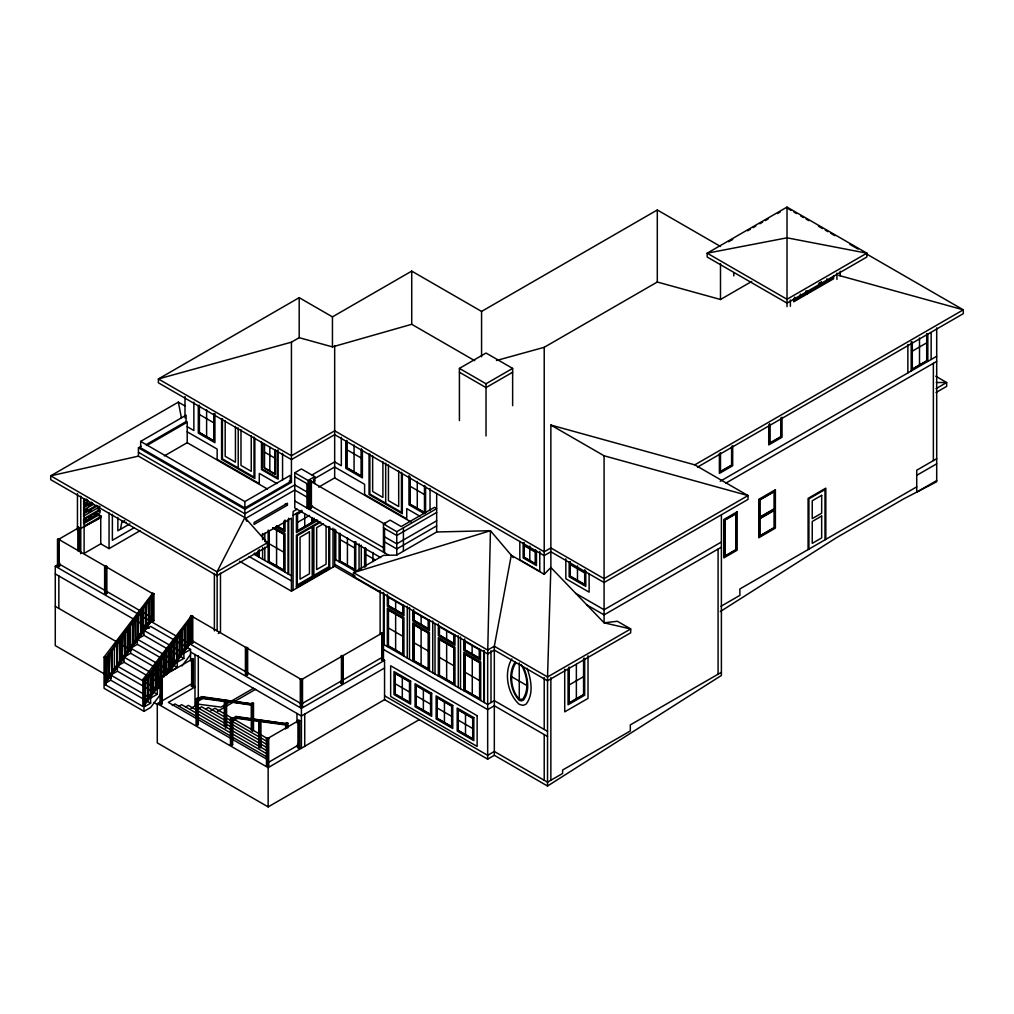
<?xml version="1.0" encoding="UTF-8"?>
<svg xmlns="http://www.w3.org/2000/svg" width="1014" height="1014" viewBox="0 0 1014 1014"><rect width="100%" height="100%" fill="white"/><g stroke="black" fill="none" stroke-linecap="round" stroke-linejoin="round"><path stroke-width="1.5" d="M199.416 405.562L199.416 432.446L213.827 440.773L214.106 423.003L199.416 414.523M264.515 444.246L264.515 467.834L275.111 473.956L275.39 458.391L264.515 452.105M521.031 664.474C527.052 674.373 529.714 689.152 522.793 699.153L519.269 699.33C510.967 690.179 508.825 673.562 515.733 663.105M217.009 575.66L267.341 546.597L267.341 542.756L244.868 517.584L138.436 456.135L138.436 447.808L244.868 509.256L244.868 517.584L217.009 571.82L217.009 575.66L50.7 479.66L50.7 475.82L178.35 402.127L185.194 406.082M113.555 646.729L118.207 640.455M124.735 631.671L126.598 629.162M135.901 616.626L138.703 612.862M147.081 601.568L149.869 597.804M109.106 654.195L109.512 653.637L109.106 676.984L108.688 653.954M116.585 644.828L117.028 666.363L117.003 642.749M120.045 639.454L119.221 639.771L119.627 662.788L120.045 639.454L119.627 662.788M122.681 635.905L121.845 636.222L122.263 659.239L122.681 635.905L122.263 659.239M124.481 634.194L124.899 655.703L124.899 632.115M127.118 630.645L127.536 652.154L127.954 628.807L127.118 629.124M130.16 625.017L130.16 648.605L129.754 627.096M135.432 618.73L135.432 617.919L135.432 641.507L135.014 618.489M141.111 611.074L140.287 611.391L140.692 634.409L141.111 611.074L140.692 634.409M142.911 609.363L143.329 630.873L143.329 607.285M146.384 603.976L145.547 604.293L145.965 627.324L146.384 603.976L145.965 627.324M149.007 600.427L148.183 600.744L148.602 623.775L149.007 600.427L148.602 623.775M151.225 597.436L151.099 596.815L151.225 620.226M106.28 658.656L152.366 595.649M106.102 679.557L151.732 618.071L152.848 618.717L106.28 681.446M106.052 680.293L106.888 679.963L106.052 680.293L106.47 657.744M107.04 678.873L122.681 658.682M123.797 656.286L135.432 640.709L135.432 641.507M136.839 638.731L151.732 618.654L152.848 619.301L106.28 682.029M111.312 651.926L111.73 673.435L112.148 650.088M114.367 669.886L114.367 646.298M124.899 655.703L125.318 632.356M127.536 652.154L127.954 628.807M130.16 648.605L130.16 647.807M132.796 622.266L132.796 645.056L133.214 621.709M137.65 616.461L138.069 637.958L138.474 614.611M143.329 630.873L143.747 607.525M117.028 666.363L117.447 643.015M192.761 616.157L191.646 616.791L190.543 616.119L190.543 643.041L191.646 643.687L192.761 643.041L192.761 616.157L191.646 615.511L142.873 679.481L142.873 706.416L143.975 705.769L145.091 706.416L150.63 703.209L150.63 698.088L110.716 675.045L110.716 680.166L143.975 699.368M143.975 680.381L145.839 677.872M156.08 664.081L157.943 661.572M167.259 649.023L169.123 646.514M179.364 632.711L181.227 630.201M190.543 616.157L191.646 616.791L145.091 679.481L143.975 680.128L142.873 679.481M148.323 675.996L147.486 676.325L147.905 699.343L148.323 675.996L147.905 699.343M150.123 674.297L150.541 695.794L150.541 672.219M153.583 668.91L152.759 669.227L153.165 692.245L153.583 668.91L153.165 692.245M155.383 688.468L155.801 665.121L155.839 688.721L155.383 667.199M168.97 648.187L168.97 647.376L168.97 670.964L168.552 647.946M174.649 640.531L173.825 640.848L174.231 663.878L174.649 640.531L174.231 663.878M176.449 638.82L176.867 660.329L176.867 636.741M179.922 633.433L179.085 633.75L179.503 656.78L179.922 633.433L179.503 656.78M182.14 630.442L182.14 629.643L182.14 653.231L181.721 631.722M186.982 624.637L187.4 646.133L187.818 622.786L186.982 623.116M145.839 700.661L160.744 680.584M164.471 675.565L190.543 640.442L191.646 641.076L166.499 674.956M146.764 699.99L150.49 694.97M152.354 692.461L160.744 681.167M164.471 676.148L173.774 663.6M178.439 657.326L190.543 641.013L191.646 641.659L168.362 673.017M147.486 699.102L148.323 698.785M150.123 695.553L150.959 695.236L150.541 695.794M152.759 692.017L153.583 691.687M158.019 684.919L158.856 684.602L158.019 684.919L158.019 663.65M165.916 674.272L166.752 673.955L165.916 674.272L166.334 651.723M168.552 670.723L169.389 670.406L168.97 670.964M171.189 667.174L172.012 666.857L171.189 667.174L171.189 645.918M173.825 663.638L174.649 663.308M176.449 660.089L177.285 659.772L176.867 660.329M184.358 649.442L185.182 649.125L184.358 649.442L184.358 628.173M186.982 645.893L187.818 645.576L187.4 646.133M190.036 642.584L190.315 619.415L190.036 642.584L189.91 620.695M145.686 702.334L144.85 702.651L145.686 702.334L145.686 679.545M155.839 688.721L156.257 665.374M182.14 653.231L182.545 629.884M160.922 682.485L144.533 703.526M159.984 684.311L145.091 704.388L143.975 703.754M161.087 693.627L150.63 707.493L143.975 711.334L104.062 688.291L104.062 657.123L152.848 593.114L153.951 593.748L153.951 620.644L152.848 621.278L151.732 620.644L151.732 595.294M181.988 665.906L190.543 654.562M152.29 593.431L152.29 617.754L59.167 563.987L59.167 539.625L152.29 593.431L151.732 594.166L153.951 593.748M126.167 522.4L125.736 522.311M511.842 658.885C503.641 672.637 507.342 693.728 519.269 704.35L522.996 705.364L525.974 704.248C533.96 694.26 531.184 679.431 527.065 668.327M515.112 662.091C507.735 673.157 510.181 690.864 519.269 700.332L521.424 700.915L523.427 700.154C530.449 690.711 527.66 677.022 523.427 666.895M721.398 515.201L721.398 675.451L547.535 786.027L494.325 755.303L494.325 646.235L511.284 555.266L544.214 574.279L550.868 567.51L550.868 425.056L694.793 464.856L748.002 495.58L748.002 499.42L604.078 582.505L550.868 551.781L544.214 555.621L334.671 434.651L291.436 459.608L158.387 382.798L158.387 378.957L299.193 297.672L332.453 316.875L411.722 271.106L481.574 311.425L657.3 209.974L720.498 246.453M124.684 520.499L122.707 522.033L121.997 521.158L120.463 529.308M720.282 611.581L836.525 537.648L903.436 499.015L936.695 481.739L936.695 327.877M382.582 659.189L384.56 660.329L384.56 699.622L268.152 767.661L157.284 703.653L157.284 742.894L268.152 806.903L419.314 719.636M550.868 425.056L604.078 455.78L748.002 495.58L604.078 578.664L550.868 547.94L544.214 551.781L334.671 430.811L291.436 455.768L158.387 378.957L291.436 342.174L299.193 337.687L332.453 346.889L411.722 324.303L474.729 360.68M140.654 441.407L244.868 501.575L290.321 475.338L290.321 481.739L244.868 507.976L140.654 447.808L140.654 441.407L186.107 415.17L186.107 421.571L146.003 444.728M138.436 447.808L141.174 446.223M146.903 445.488L187.21 422.204L187.21 442.687L267.455 489.014M83.718 500.523L86.279 499.04M83.414 501.816L87.255 499.598M164.369 455.882L187.21 442.687M83.414 504.059L88.535 501.106M84.035 505.302L87.876 503.083M83.718 506.607L91.399 502.171M83.414 507.9L92.363 502.729M88.839 505.885L91.399 504.414M83.414 510.143L93.643 504.237M84.035 511.386L87.876 509.167M83.718 512.678L96.52 505.302M83.414 513.984L97.483 505.859M88.839 511.969L91.399 510.486M83.414 516.227L100.044 506.62M83.718 518.762L99.068 509.903L99.068 506.062M83.414 520.068L100.044 510.46L100.044 512.704L83.414 522.299M88.839 518.053L91.399 516.57M84.061 521.133L86.621 519.65M89.181 518.167L91.742 516.696M94.302 515.213L96.862 513.743L101.286 516.303L101.286 517.267L84.111 526.545M83.718 523.642L99.068 514.782M78.572 527.191L77.457 527.825L78.572 528.471L79.675 527.825L79.675 551.553M59.167 539.03L78.015 528.142L78.015 550.944M57.506 539.347L58.622 539.98L59.725 539.347L58.622 538.713L57.506 539.347L57.506 566.23L58.622 566.864L59.725 566.23L59.725 563.074M84.656 526.862L84.656 525.898L101.286 516.303L96.862 513.743M101.286 517.267L80.778 528.459L77.457 526.545M111.299 677.948L55.276 645.601L55.276 566.23L57.887 564.722M129.893 523.858L117.865 530.791L117.865 517.432M140.021 530.753L109.056 548.625L100.741 543.821L84.111 553.429L84.111 499.103M133.975 527.838L112.377 540.31L112.377 514.313M104.632 566.395L105.735 565.761L106.85 566.395L106.85 593.431L105.735 594.077L104.632 593.431L104.632 566.395L105.735 567.041L106.85 566.395M459.418 420.607L459.418 368.399L486.023 353.037L512.64 368.399L512.64 405.663M380.719 557.611L294.757 507.976L294.757 472.778L301.412 468.937L314.72 476.618L314.72 483.501M244.868 509.256L291.436 482.372L291.436 342.174M104.632 593.431L105.735 592.797L106.85 593.431M312.058 474.945L334.671 461.89L341.325 465.73L341.325 437.326M294.757 472.778L308.066 480.459L314.72 476.618M309.169 507.976L309.169 481.092L310.284 480.459L311.387 481.092L311.387 507.976L308.066 508.622L308.066 480.459M245.388 518.56L294.757 490.054L306.95 497.101M313.389 479.305L334.671 467.01L364.609 484.299L364.609 494.54L406.741 518.864L406.741 508.622L419.935 516.24M309.169 481.092L310.284 481.739L311.387 481.092M787.016 207.097L707.189 253.183L707.189 257.024L787.016 303.11L866.843 257.024L866.843 253.183L787.016 207.097L787.016 306.659M496.492 360.502L544.214 347.308L657.3 282.019L720.498 299.498L751.716 281.461M309.169 483.653L308.066 484.299L294.757 476.618M311.387 482.372L314.72 480.459L313.605 479.812M728.648 241.75L732.716 239.405M747.648 230.786L750.36 229.215M753.072 227.643L755.798 226.084M759.866 223.726L762.579 222.155M765.291 220.596L768.016 219.024M777.51 213.536L780.235 211.977M459.418 368.399L486.023 383.761L512.64 368.399M512.64 372.239L486.023 387.602L459.418 372.239M287.418 505.175L254.045 524.441L254.083 522.502L287.418 503.248L287.418 505.175L285.213 503.895M318.7 487.113L334.671 477.898L410.974 521.944M297.089 509.193L293.097 511.5L293.097 590.237M293.097 515.34L301.741 510.346M301.335 511.538L297.254 513.895L297.254 531.184L312.223 522.54L312.223 517.824M302.337 511.284L297.533 514.06L297.533 530.702L311.944 522.387L311.944 518.217M261.409 535.557L291.436 518.217L291.436 591.187L334.671 566.23L380.909 592.924M312.502 506.062L310.284 507.342L311.387 507.976M297.533 522.387L309.536 515.442M316.558 519.713L314.163 521.107L314.163 518.331M316.609 520.005L313.884 521.576L313.884 518.446M317.712 520.334L296.418 532.629L296.418 513.426M319.448 521.893L296.418 535.189L296.418 587.676L329.677 568.474L329.677 526.849M320.69 522.134L313.884 526.063L313.884 575.356L328.853 566.712L328.853 526.532M151.732 620.644L152.848 619.998L153.951 620.644M323.39 523.782L316.66 527.66L316.66 569.589L326.077 564.152L326.077 526.697M137.321 639.2L177.235 662.243L177.235 667.364L137.321 644.321L137.321 639.2L143.975 635.36L183.889 658.403L183.889 653.282L190.543 649.442L190.543 660.849M137.321 644.321L130.667 648.161L170.58 671.205L177.235 667.364M159.946 682.98L124.025 662.243L124.025 657.123L130.667 653.282L153.291 666.337M118.701 665.311L124.025 662.243M110.716 675.045L117.37 671.205L157.284 694.248L157.284 689.127L117.37 666.084L117.37 671.205M106.28 682.726L110.716 680.166M104.062 657.123L105.177 657.769L106.28 657.123L105.177 656.489L105.177 684.653L106.28 684.006L106.28 657.123L152.848 594.394L152.848 621.278M383.457 523.985L390.111 520.144L401.189 526.545L434.448 507.342L436.666 508.622L396.753 531.666L383.457 523.985L383.457 552.148M296.418 586.396L329.677 567.194M808.12 292.184L819.198 285.783L819.198 283.223M832.507 278.102L821.416 284.503L821.416 281.943M806.181 293.629L794.532 300.347L794.532 297.356M807.841 292.666L819.477 285.948L819.477 282.957M832.786 278.267L821.137 284.985L821.137 281.993M218.263 633.446L220.482 632.166L220.482 573.163M177.235 662.243L183.889 658.403M436.666 512.463L396.753 535.506L383.457 527.825M160.047 677.086L161.163 676.452L162.265 677.086L162.265 703.97L161.163 704.616L160.047 703.97L160.047 677.086L161.163 677.732L162.265 677.086M161.72 676.769L191.646 659.48L191.646 683.804L157.284 703.653M193.319 659.163L192.204 658.53L191.101 659.163L192.204 659.81L193.319 659.163L193.319 686.047L194.98 687.01L168.362 702.372L195.563 718.077M436.666 520.778L396.753 543.821L384.56 536.786M436.666 525.898L396.753 548.942L384.56 541.907M157.284 689.127L161.277 686.82M513.274 557.611L490.446 530.702L436.666 531.982L396.613 555.114L383.457 555.342L353.518 572.631L353.518 576.472L487.671 653.916L494.325 650.075L547.535 680.8L630.695 632.799L630.695 628.959L617.387 621.278L604.078 622.811L550.868 567.51L547.535 676.959L547.535 786.027M150.63 698.088L157.284 694.248M245.426 647.845L246.529 647.198L247.644 647.845L247.644 674.728L246.529 675.362L245.426 674.728L245.426 647.845L246.529 648.478L247.644 647.845M160.047 703.97L161.163 703.336M191.101 686.047L192.204 686.693L193.319 686.047M172.355 705.465L175.016 703.931L267.493 757.319M179.009 706.188L181.671 704.654L267.354 754.112M196.082 698.849L197.198 698.215L198.3 698.849L197.198 699.495L196.082 698.849L196.082 724.769L197.198 725.416L198.3 724.769L198.3 655.766M248.24 704.223L251.282 704.629L251.282 730.232L252.385 730.879L253.5 730.232L253.5 703.348L252.385 703.995L201.634 696.605L197.198 699.166L197.198 698.215M185.663 706.91L188.325 705.376L267.202 750.918M198.3 699.812L202.737 697.252L252.385 703.995M198.3 701.092L202.737 698.532L225.463 701.612L225.463 728.179M190.987 708.393L194.98 706.086L267.05 747.711M197.641 709.116L201.634 706.809L266.91 744.504M205.614 709.065L208.276 707.531L266.758 741.297M210.937 710.561L214.93 708.254L267.975 738.876M253.475 688.316L220.925 707.113L198.3 704.172M217.592 711.283L255.642 689.305M251.282 703.348L252.385 702.715L253.5 703.348M259.838 746.456L259.838 721.461L237.111 718.368L232.675 720.929L232.675 744.618L231.56 745.252L230.457 744.618L230.457 718.698L231.56 718.051L232.675 719.648L231.56 718.051M231.56 719.015L235.996 716.454L286.759 723.831L287.862 723.197L287.862 727.938M300.296 679.532L301.412 678.886L302.514 679.532L302.514 706.416L301.412 707.05L300.296 706.416L300.296 679.532L301.412 680.166L302.514 679.532M230.457 718.698L231.56 719.332L232.675 718.698M232.675 719.648L237.111 717.088L286.759 723.831M342.986 656.083L341.883 655.437L340.767 656.083L341.883 656.717L342.986 656.083L342.986 683.043L341.883 683.689L340.767 683.043M382.341 633.433L383.457 632.799L381.479 632.939L382.341 633.433L382.341 660.329L381.479 659.822M694.793 464.856L963.3 309.828L963.3 313.668L697.531 467.112M230.457 744.618L231.56 743.972L232.675 744.618M912.296 351.161L926.707 342.833M382.341 660.329L383.457 659.683L383.457 592.379M55.276 566.23L301.412 708.33L384.56 660.329M285.644 723.197L286.759 722.551L287.862 723.197M384.56 668.011L301.412 716.011L190.543 652.002M266.492 738.534L267.595 737.9L268.71 738.534L268.71 765.418L267.595 766.064L266.492 765.418L266.492 738.534L267.595 739.181L268.71 738.534M268.152 738.217L298.078 720.929L298.078 745.252L268.152 762.541M299.751 720.612L298.636 719.978L297.533 720.612L298.636 721.258L299.751 720.612L299.751 747.495L301.412 748.459L301.412 708.33M720.232 481.257L936.695 356.282M259.838 748.015L260.94 747.381L260.94 721.613L286.759 725.111L286.759 728.128M725.593 483.272L936.695 361.402M266.492 765.418L267.595 764.784L268.71 765.418M297.533 744.339L297.533 747.495L298.636 746.862M297.533 747.495L298.636 748.142L299.751 747.495M936.023 388.666L946.67 382.519L946.67 386.359L936.023 392.507M759.575 517.584L774.544 508.939M759.575 518.547L774.544 509.903M721.398 542.021L604.078 609.756L575.813 593.431M721.398 547.142L604.078 614.877L586.903 604.952M936.695 458.696L916.732 470.217L916.732 492.107L936.695 480.585M916.732 475.338L936.695 463.816M569.158 684.97L583.57 676.642M916.732 486.859L739.827 588.995L739.928 595.332L720.979 606.283M384.56 699.622L487.671 759.144L494.325 755.303M721.398 672.295L630.315 724.883L630.315 730.967L562.605 770.044L562.605 773.492L547.535 782.187L494.325 751.463L487.671 755.303L384.56 695.781M57.506 566.23L58.622 565.597M138.436 456.135L50.7 475.82L217.009 571.82L267.341 542.756L264.692 541.223M936.328 382.519L946.67 382.519L935.77 376.232M203.142 698.101L207.693 698.709M210.722 699.128L215.26 699.736M218.302 700.154L222.839 700.775M230.026 701.739L225.463 701.13L252.385 705.275L252.385 730.879M233.055 702.157L237.618 702.778M240.648 703.184L245.211 703.805M240.546 718.356L252.663 719.991M255.693 720.409L259.838 721.461M262.867 721.385L275.022 723.033M278.051 723.438L282.614 724.059M838.692 275.377L963.3 309.828L866.273 253.817M788.385 208.846L791.123 210.418M793.848 212.002L796.586 213.574M800.68 215.944L803.418 217.516M806.155 219.1L808.88 220.672M818.45 226.198L822.544 228.568M825.282 230.14L828.02 231.724M830.745 233.296L834.852 235.666M849.884 244.349L858.072 249.076M570.274 564.633L584.964 573.113M524.263 545.747L535.341 552.148L535.341 563.67L524.263 557.269L524.263 542.87M346.864 449.734L361.276 458.049M409.783 486.061L424.473 494.54M424.308 513.642L408.959 504.782L408.959 475.591M384.56 523.338L385.675 523.985M384.002 523.655L310.829 481.409L310.829 505.745L384.002 547.991M186.107 421.571L187.21 422.204M289.218 481.092L291.436 482.372M306.95 491.98L294.757 484.933L244.868 513.743L138.436 452.295M187.21 426.691L193.864 430.532L193.864 402.127M187.21 431.812L217.148 449.088L217.148 459.329L259.28 483.653L259.28 473.411L276.974 483.627M294.757 500.941L388.78 555.216M340.21 539.663L354.634 547.991M365.712 554.392L375.319 559.931M276.581 525.658L283.92 529.878L283.92 521.564M334.671 559.183L355.737 571.351L355.737 541.577M276.581 525.974L284.186 530.36L284.186 520.93M275.935 526.558L285.023 531.805L285.023 519.992M274.642 527.724L285.023 533.719L285.023 572.124M272.779 527.622L284.186 534.201L284.186 570.692L268.976 561.908L268.976 531.501M272.918 528.015L283.92 534.365L283.92 570.21L269.255 561.743L269.255 530.385M334.671 564.304L355.065 576.091M511.791 676.807L526.748 685.451M269.255 543.821L283.92 552.288M388.438 627.996L402.824 636.298M413.902 642.699L428.326 651.026M439.442 657.44L453.854 665.767M464.944 672.168L479.597 680.622M254.565 553.264L258.177 555.342L258.177 550.868M254.362 553.467L258.443 555.824L258.443 551.261M254.159 554.316L291.436 575.825M249.127 556.534L291.436 580.946M547.535 731.373L494.325 700.649L487.671 704.489L382.582 643.827M547.535 736.494L494.325 705.769L487.671 709.61L383.457 649.442M239.583 561.262L291.436 591.187M98.105 509.345L100.044 510.46M395.092 683.689L409.504 692.004M416.158 695.845L430.57 704.172M437.224 708.013L451.636 716.328M458.29 720.168L472.701 728.496M342.986 683.043L342.555 655.83M245.971 647.528L192.204 616.474L192.204 640.797L245.971 671.851M300.854 679.203L247.086 648.161L247.086 672.485L300.854 703.526M191.164 618.02L145.091 681.028L144.533 679.165M191.646 642.407L192.761 643.041M246.529 674.082L247.644 674.728M301.412 705.769L302.514 706.416M137.65 614.94L138.069 637.958M190.543 649.442L150.63 626.399L143.975 630.239L143.975 635.36M55.276 573.911L132.821 618.679M135.559 620.264L149.261 628.173M171.189 644.397L171.607 667.415M143.329 630.062L183.889 653.282M251.282 704.629L252.385 705.275M286.759 725.111L285.644 724.478L285.644 728.99M225.463 701.612L224.36 700.966L224.36 725.973M55.276 606.359L131.554 650.392M155.953 667.871L166.588 674.018M201.634 696.605L202.737 697.252M235.996 716.454L237.111 717.088M201.634 697.886L202.737 698.532M124.025 657.123L161.277 678.632M111.312 650.405L111.73 673.435M231.56 720.295L232.675 720.929M144.85 679.862L145.268 702.892M198.288 719.648L267.645 759.689M153.646 702.398L157.753 704.768M146.637 700.902L150.63 703.209M105.177 684.653L142.873 706.416M244.868 517.584L246.82 521.31M178.35 402.127L181.354 417.591M151.517 597.056L151.58 619.757M933.362 363.316L933.362 460.609M931.144 332.655L931.144 359.476M927.823 333.745L927.823 361.402M926.986 333.555L926.986 360.921L912.017 369.552L912.017 342.187M926.707 333.872L926.707 360.756L912.296 369.083L912.296 342.187M919.508 338.03L919.508 364.913M911.193 341.807L911.193 370.997M907.86 344.519L907.86 372.924M840.238 271.207L840.238 275.922M836.943 273.108L836.943 279.408M833.609 275.669L833.609 278.749L793.709 301.792L793.709 298.712M826.968 278.749L826.968 281.309M825.827 539.347L825.827 488.14L808.082 498.381L808.082 549.588M824.99 539.828L824.99 489.572L808.919 498.863L808.919 549.106M820.313 283.35L820.313 286.43M807.005 291.031L807.005 294.111M805.902 290.904L805.902 293.464L794.811 299.865L794.811 297.305M800.35 294.111L800.35 296.671M790.375 299.992L790.375 306.291M782.035 417.274L782.035 437.249L768.726 444.931L768.726 424.955M781.198 418.579L781.198 436.768L769.55 443.486L769.55 423.776M780.919 417.831L780.919 436.603L769.829 443.004L769.829 424.232M733.806 272.779L733.806 275.922M732.691 445.767L732.691 465.73L719.382 473.411L719.382 453.448M731.855 447.06L731.855 465.249L720.219 471.979L720.219 453.778M731.588 446.312L731.588 465.096L720.498 471.497L720.498 452.713M720.498 263.615L720.498 299.498M718.077 549.068L718.077 674.221M657.3 209.974L657.3 282.019M604.078 455.78L604.078 622.811L630.695 628.959L547.535 676.959L494.325 646.235L487.671 650.075L353.518 572.631L490.446 530.702L487.671 653.916M589.121 573.797L589.121 592.151L565.837 578.715L565.837 558.828M588.006 655.779L588.006 698.405L564.722 711.853L564.722 669.215M585.788 571.326L585.788 586.396L569.158 576.789L569.158 561.731M584.964 570.147L584.964 584.951L569.995 576.307L569.995 562.098M584.685 570.071L584.685 584.47L570.274 576.155L570.274 561.743M584.685 658.34L584.685 695.211L568.055 704.806L568.055 669.481M583.849 658.238L583.849 694.729L568.879 703.374L568.879 668.403M583.57 658.72L583.57 694.565L569.158 702.892L569.158 667.047M577.473 565.913L577.473 580.312M576.37 664.373L576.37 698.735M550.868 677.72L550.868 780.273M544.214 347.308L544.214 574.279M544.214 677.656L544.214 729.459M544.214 734.58L544.214 780.273M539.778 551.464L539.778 571.351L519.827 559.829L519.827 541.476M536.457 550.526L536.457 565.584L523.148 557.903L523.148 542.845M535.62 549.943L535.62 564.152L523.985 557.421L523.985 543.212M529.802 546.064L529.802 560.463M519.269 662.915L519.269 699.33M490.991 650.773L490.991 702.575M487.671 654.258L487.671 759.144M486.023 383.761L486.023 435.969M484.35 650.773L484.35 702.575M483.792 650.443L483.792 702.246M481.574 311.425L481.574 356.801M480.712 700.471L480.712 662.066L463.829 652.319L463.829 690.724M480.459 649.657L480.459 660L463.829 650.405L463.829 640.062M479.635 649.137L479.635 658.568L464.666 649.923L464.666 638.921M472.144 645.601L472.144 653.916M472.271 658.479L472.271 694.324M465.502 714.097L465.502 734.58M460.508 637.007L460.508 688.81M458.29 635.727L458.29 687.53M454.969 634.941L454.969 645.284L438.34 635.677L438.34 623.864M454.969 685.603L454.969 647.198L438.34 637.603L438.34 676.008M454.133 634.409L454.133 643.839L439.163 635.195L439.163 625.777M446.654 630.873L446.654 639.2M446.654 643.358L446.654 679.532M444.436 701.929L444.436 722.412M436.666 493.4L436.666 531.982M435.006 623.851L435.006 674.082M432.75 620.986L432.75 672.789M430.025 488.533L430.025 510.625M429.429 620.2L429.429 630.543L412.799 620.936L412.799 610.593M429.429 670.862L429.429 632.457L412.799 622.862L412.799 661.267M428.592 619.668L428.592 629.098L413.636 620.454L413.636 609.465M425.588 486.733L425.588 512.843M424.752 485.579L424.752 512.945L409.783 504.3L409.783 476.935M424.473 485.579L424.473 512.463L410.062 504.135L410.062 477.252M423.37 689.774L423.37 710.256M421.114 616.132L421.114 624.459M421.114 628.933L421.114 664.778M417.274 481.409L417.274 508.293M411.722 271.106L411.722 324.303M409.479 607.538L409.479 659.341M407.26 606.258L407.26 658.061M403.965 605.497L403.965 615.84L387.335 606.233L387.335 594.419M403.927 656.147L403.927 617.741L387.335 608.159L387.335 646.564M403.407 527.825L403.407 551.185M403.128 604.965L403.128 614.395L388.172 605.751L388.172 596.333M402.305 473.399L402.305 513.743L369.045 494.54L369.045 454.196M402.305 677.606L402.305 698.088M401.468 472.258L401.468 512.298L369.869 494.059L369.869 454.006M398.692 470.826L398.692 506.544L388.438 500.612L388.438 464.906M396.753 531.666L396.753 555.026M395.65 601.429L395.65 609.756M395.637 614.231L395.637 650.075M385.675 463.132L385.675 503.172M384.56 528.459L384.56 552.782M384.002 594.407L384.002 644.638M382.899 461.7L382.899 497.418L372.645 491.498L372.645 455.78M380.123 590.592L380.123 634.549M372.924 552.427L372.924 561.617M365.712 548.257L365.712 566.636M365.433 548.004L365.433 566.661M364.609 548.257L364.609 567.067M362.391 450.241L362.391 477.898L345.761 468.291L345.761 440.646M361.554 449.088L361.554 476.453L346.585 467.809L346.585 440.444M361.276 449.088L361.276 475.972L346.864 467.657L346.864 440.773M361.276 545.139L361.276 569.906M359.057 543.859L359.057 570.172M354.9 541.932L354.9 569.906L339.944 561.274L339.944 533.288M354.634 541.856L354.634 569.424L340.21 561.11L340.21 533.541M354.076 444.931L354.076 471.814M347.422 537.699L347.422 565.267M341.997 656.235L341.997 680.559M341.883 656.717L341.883 683.689M341.439 656.476L341.439 683.436M339.107 533.541L339.107 561.743M335.786 530.094L335.786 559.829M334.671 345.609L334.671 434.651M334.671 435.069L334.671 477.898M334.671 529.169L334.671 566.23M333.01 528.18L333.01 567.194M332.453 316.875L332.453 346.889M313.047 525.582L313.047 576.789M310.284 481.739L310.284 508.622M306.95 483.653L306.95 507.976M304.732 514.06L304.732 526.862M304.732 714.097L304.732 746.507M301.412 680.166L301.412 707.05M299.193 297.672L299.193 337.687M298.636 721.258L298.636 748.142M296.975 713.45L296.975 722.729M288.66 518.205L288.66 574.228M288.103 519.903L288.103 573.911M282.564 453.334L282.564 480.154M278.128 449.988L278.128 479.178L261.498 469.571L261.498 441.927M277.291 450.368L277.291 477.733L262.334 469.089L262.334 443.245M276.581 530.132L276.581 565.977M275.39 449.646L275.39 474.438L264.236 467.986L264.236 443.549M275.111 450.368L275.111 473.956M269.813 447.313L269.813 470.889M268.152 530.132L268.152 562.39M268.152 767.661L268.152 806.903M267.595 739.181L267.595 766.064M264.819 533.136L264.819 540.994M264.819 547.268L264.819 560.463M262.601 533.427L262.601 539.714M262.601 547.56L262.601 559.183M259.28 549.588L259.28 557.269M258.722 720.815L258.722 747.381M254.844 438.187L254.844 478.532L221.584 459.329L221.584 418.985M254.02 437.047L254.02 477.1L222.421 458.848L222.421 418.807M251.244 435.614L251.244 471.333L240.99 465.413L240.99 429.695M246.529 648.478L246.529 675.362M244.868 501.575L244.868 507.976M238.214 427.921L238.214 467.974M235.438 426.501L235.438 462.207L225.184 456.287L225.184 420.582M231.56 719.332L231.56 745.252M226.578 701.764L226.578 727.532M217.148 574.368L217.148 630.936M214.93 413.497L214.93 442.687L198.3 433.092L198.3 405.435M214.372 573.48L214.372 630.923M214.106 413.889L214.106 441.255L199.137 432.61L199.137 405.245M213.827 413.889L213.827 440.773M206.615 409.719L206.615 436.603M197.198 699.495L197.198 725.416M194.98 654.562L194.98 706.086M192.204 659.81L192.204 686.693M191.646 616.753L191.646 643.687M191.101 640.759L191.101 643.358M189.618 621.088L189.618 642.344M187.818 622.786L187.818 645.576M184.992 396.525L184.992 417.869M185.182 626.335L185.182 649.125M184.763 626.893L184.763 649.682M177.285 636.982L177.285 659.772M172.012 644.08L172.012 666.857M169.389 647.616L169.389 670.406M166.752 651.165L166.752 673.955M166.334 650.925L166.334 674.513M164.116 675.983L164.116 654.714L163.698 677.263M163.292 656.552L163.292 676.3M161.492 658.263L161.492 676.49M161.163 677.732L161.163 704.616M161.074 658.023L161.074 677.048M160.656 660.101L160.656 681.37M158.856 661.812L158.856 684.602M158.438 662.37L158.438 685.16M150.959 672.447L150.959 695.236M145.091 706.416L145.091 679.481L143.975 678.848L143.975 711.334M135.851 618.16L135.851 640.949M132.796 621.468L132.796 645.056M130.578 625.258L130.667 653.282M109.056 512.919L109.056 548.625M109.106 653.396L109.106 676.984M106.888 657.186L106.888 679.963M106.47 656.945L106.47 680.533M105.735 567.041L105.735 594.077M100.741 516.937L100.741 543.821M99.068 515.023L99.068 515.987M80.778 496.201L80.778 553.771M78.572 528.471L78.572 550.602M77.457 493.666L77.457 530.385M58.85 575.977L58.85 608.413M58.622 539.98L58.622 566.864M312.223 527.027L297.254 535.658L297.254 584.951L312.223 576.307L312.223 527.027M309.447 531.818L300.03 537.268L300.03 579.197L309.447 573.747L309.447 531.818M866.843 253.183L787.016 299.269L707.189 253.183L787.016 237.821L866.843 253.183M381.91 633.192L302.083 679.279L302.083 703.602L381.91 657.516L381.91 633.192M737.127 511.817L723.819 519.498L723.819 557.903L737.127 550.222L737.127 511.817M775.38 489.737L758.751 499.344L758.751 537.75L775.38 528.142L775.38 489.737M736.291 513.261L724.655 519.979L724.655 556.471L736.291 549.753L736.291 513.261M774.544 491.182L759.575 499.813L759.575 536.305L774.544 527.66L774.544 491.182M736.012 513.743L724.934 520.144L724.934 555.989L736.012 549.588L736.012 513.743M774.265 491.663L759.854 499.978L759.854 517.102L774.265 508.774L774.265 491.663M774.265 510.384L759.854 518.699L759.854 535.823L774.265 527.508L774.265 510.384M821.67 495.339L812.239 500.777L812.239 518.623L821.67 513.185L821.67 495.339M821.67 516.05L812.239 521.488L812.239 543.352L821.67 537.902L821.67 516.05M402.85 605.599L388.438 597.271L388.438 605.599L402.85 613.914L402.85 605.599M428.326 620.302L413.902 611.974L413.902 620.302L428.326 628.617L428.326 620.302M453.854 635.043L439.442 626.715L439.442 635.043L453.854 643.358L453.854 635.043M479.356 649.759L464.944 641.444L464.944 649.759L479.356 658.086L479.356 649.759M403.103 618.21L388.172 609.591L388.172 646.083L403.103 654.702L403.103 618.21M428.592 632.939L413.636 624.294L413.636 660.786L428.592 669.43L428.592 632.939M454.133 647.68L439.163 639.035L439.163 675.527L454.133 684.171L454.133 647.68M479.876 662.548L464.666 653.764L464.666 690.242L479.876 699.026L479.876 662.548M402.824 618.375L388.438 610.073L388.438 645.918L402.824 654.22L402.824 618.375M428.326 633.104L413.902 624.776L413.902 660.621L428.326 668.948L428.326 633.104M453.854 647.845L439.442 639.517L439.442 675.362L453.854 683.689L453.854 647.845M479.597 662.7L464.944 654.245L464.944 690.09L479.597 698.545L479.597 662.7M477.138 715.694L390.656 665.767L390.656 696.491L477.138 746.418L477.138 715.694M410.619 681.129L393.99 671.521L393.99 694.565L410.619 704.172L410.619 681.129M431.685 693.284L415.056 683.689L415.056 706.733L431.685 716.328L431.685 693.284M452.751 705.452L436.121 695.845L436.121 718.888L452.751 728.496L452.751 705.452M473.817 717.608L457.187 708.013L457.187 731.056L473.817 740.651L473.817 717.608M409.783 681.611L394.814 672.966L394.814 694.096L409.783 702.727L409.783 681.611M430.849 693.766L415.879 685.122L415.879 706.251L430.849 714.895L430.849 693.766M451.914 705.934L436.945 697.29L436.945 718.419L451.914 727.051L451.914 705.934M472.98 718.089L458.011 709.445L458.011 730.574L472.98 739.219L472.98 718.089M409.504 681.763L395.092 673.448L395.092 693.931L409.504 702.246L409.504 681.763M430.57 693.931L416.158 685.603L416.158 706.086L430.57 714.414L430.57 693.931M451.636 706.086L437.224 697.771L437.224 718.254L451.636 726.569L451.636 706.086M472.701 718.254L458.29 709.927L458.29 730.41L472.701 738.737L472.701 718.254"/></g></svg>
